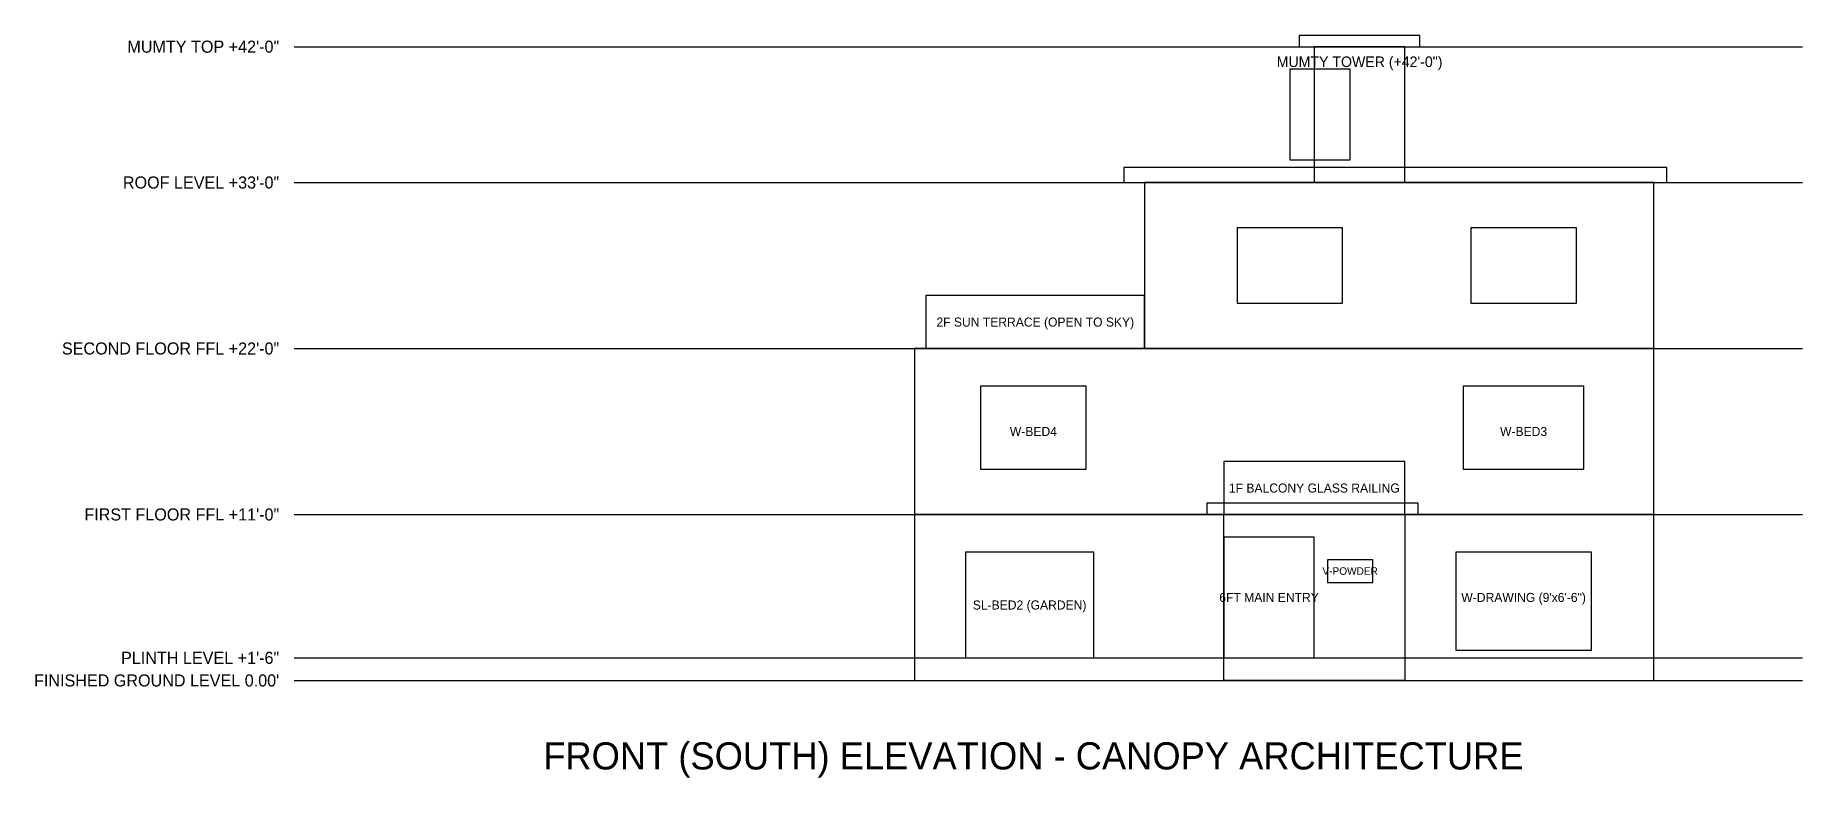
# Model space of a CAD drawing. Header units: feet. Extents: x -22 to 95, y -6 to 43.
import ezdxf
from ezdxf.enums import TextEntityAlignment as Align

# ---------------------------------------------------------------- set-up
doc = ezdxf.new("R2010")
doc.units = ezdxf.units.FT
doc.header["$MEASUREMENT"] = 0
for name, color, linetype in [('A_CANOPY', 4, 'Continuous'), ('A_DOORS', 2, 'Continuous'), ('A_ELEVATION_GLASS', 4, 'Continuous'), ('A_ELEVATION_OUTLINE', 7, 'Continuous'), ('A_LEVELS', 6, 'Continuous'), ('A_ROOM_LABELS', 7, 'Continuous'), ('G_TITLEBLOCK', 7, 'Continuous'), ('S_COLUMNS', 4, 'Continuous')]:
    doc.layers.add(name, color=color, linetype=linetype)

msp = doc.modelspace()

# ---------------------------------------------------------------- linework, layer by layer
at = {"layer": 'A_CANOPY'}
for points in [[(61.625, 42), (69.625, 42), (69.625, 42.75), (61.625, 42.75)], [(50, 33), (86, 33), (86, 34), (50, 34)], [(55.5, 11), (69.5, 11), (69.5, 11.75), (55.5, 11.75)]]:
    msp.add_lwpolyline(points, close=True, dxfattribs=at)
at = {"layer": 'A_DOORS'}
msp.add_lwpolyline([(56.625, 1.5), (62.625, 1.5), (62.625, 9.5), (56.625, 9.5)], close=True, dxfattribs=at)
at = {"layer": 'A_ELEVATION_GLASS'}
for points in [[(61, 34.5), (65, 34.5), (65, 40.5), (61, 40.5)], [(57.5, 25), (64.5, 25), (64.5, 30), (57.5, 30)], [(73, 25), (80, 25), (80, 30), (73, 30)], [(36.875, 22), (51.375, 22), (51.375, 25.5), (36.875, 25.5)], [(40.5, 14), (47.5, 14), (47.5, 19.5), (40.5, 19.5)], [(72.5, 14), (80.5, 14), (80.5, 19.5), (72.5, 19.5)], [(56.625, 11), (68.625, 11), (68.625, 14.5), (56.625, 14.5)], [(39.5, 1.5), (48, 1.5), (48, 8.5), (39.5, 8.5)], [(72, 2), (81, 2), (81, 8.5), (72, 8.5)], [(63.5, 6.5), (66.5, 6.5), (66.5, 8), (63.5, 8)]]:
    msp.add_lwpolyline(points, close=True, dxfattribs=at)
at = {"layer": 'A_ELEVATION_OUTLINE'}
for points in [[(62.625, 33), (68.625, 33), (68.625, 42), (62.625, 42)], [(51.375, 22), (85.125, 22), (85.125, 33), (51.375, 33)], [(36.125, 11), (85.125, 11), (85.125, 22), (36.125, 22)], [(36.125, 0), (85.125, 0), (85.125, 11), (36.125, 11)]]:
    msp.add_lwpolyline(points, close=True, dxfattribs=at)
at = {"layer": 'A_LEVELS'}
for p, q in [((-5, 42), (95, 42)), ((-5, 33), (95, 33)), ((-5, 22), (95, 22)), ((-5, 11), (95, 11)), ((-5, 1.5), (95, 1.5)), ((-5, 0), (95, 0)), ((-5, 0), (95, 0))]:
    msp.add_line(p, q, dxfattribs=at)
at = {"layer": 'S_COLUMNS'}
msp.add_lwpolyline([(56.625, 0), (56.625, 11), (68.625, 11), (68.625, 0)], close=True, dxfattribs=at)

# ---------------------------------------------------------------- texts
at = {"layer": 'A_LEVELS'}
for s, p in [('MUMTY TOP +42\'-0"', (-6, 42)), ('ROOF LEVEL +33\'-0"', (-6, 33)), ('SECOND FLOOR FFL +22\'-0"', (-6, 22)), ('FIRST FLOOR FFL +11\'-0"', (-6, 11)), ('PLINTH LEVEL +1\'-6"', (-6, 1.5)), ("FINISHED GROUND LEVEL 0.00'", (-6, 0))]:
    msp.add_text(s, height=0.8, dxfattribs=at).set_placement(p, align=Align.MIDDLE_RIGHT)
at = {"layer": 'A_ROOM_LABELS'}
for s, height, p in [('MUMTY TOWER (+42\'-0")', 0.7, (65.625, 41)), ('2F SUN TERRACE (OPEN TO SKY)', 0.6, (44.125, 23.75)), ('W-BED4', 0.6, (44, 16.5)), ('W-BED3', 0.6, (76.5, 16.5)), ('1F BALCONY GLASS RAILING', 0.6, (62.625, 12.75)), ('V-POWDER', 0.5, (65, 7.25)), ('SL-BED2 (GARDEN)', 0.6, (43.75, 5)), ('6FT MAIN ENTRY', 0.6, (59.625, 5.5)), ('W-DRAWING (9\'x6\'-6")', 0.6, (76.5, 5.5))]:
    msp.add_text(s, height=height, dxfattribs=at).set_placement(p, align=Align.MIDDLE_CENTER)
at = {"layer": 'G_TITLEBLOCK'}
msp.add_text('FRONT (SOUTH) ELEVATION - CANOPY ARCHITECTURE', height=1.8, dxfattribs=at).set_placement((44, -5), align=Align.MIDDLE_CENTER)

doc.saveas('drawing.dxf')
